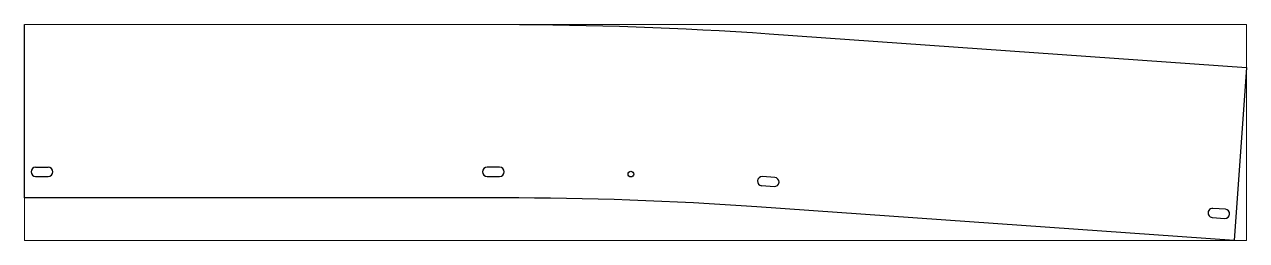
# Paper-space layout 'Layout1' of a CAD drawing. Header units: millimetres. Extents: x 0 to 257, y 75 to 120.
# The model-space entities are those that its viewports show. They can reach past a viewport. Long polylines and large blocks are cut down to what shows.
import ezdxf

# ---------------------------------------------------------------- set-up
doc = ezdxf.new("R2010")
doc.units = ezdxf.units.MM
doc.header["$LTSCALE"] = 10
doc.layers.add('BOLTS', color=6, linetype='Continuous')
doc.layers.add('MEMBERS', color=5, linetype='Continuous')

msp = doc.modelspace()

# ---------------------------------------------------------------- linework, layer by layer
at = {"layer": 'BOLTS', "color": 4, "linetype": 'Continuous'}
for p, q in [((27.3, 35.2), (12.8, 35.2)), ((547.2, 35.3), (532.8, 35.3)), ((12.8, 24.7), (27.3, 24.7)), ((532.8, 24.8), (547.2, 24.8)), ((848.9, 14.1), (863.4, 13.1)), ((864.1, 23.5), (849.7, 24.6)), ((1382.9, -13.2), (1368.4, -12.2)), ((1367.7, -22.6), (1382.2, -23.7))]:
    msp.add_line(p, q, dxfattribs=at)
at = {"layer": 'BOLTS', "color": 2, "linetype": 'Continuous'}
msp.add_circle((698.3, 27.4), 3.25, dxfattribs=at)
at = {"layer": 'BOLTS', "color": 4, "linetype": 'Continuous'}
for centre, start, end in [((12.8, 30), 90, 270), ((27.3, 30), 270, 90), ((532.8, 30), 90, 270), ((547.2, 30), 270, 90), ((849.3, 19.3), 85.952, 265.9514), ((863.7, 18.3), 265.952, 85.9514), ((1368.1, -17.4), 85.9507, 265.952), ((1382.5, -18.4), 265.952, 85.952)]:
    msp.add_arc(centre, 5.25, start, end, dxfattribs=at)
at = {"layer": 'MEMBERS', "color": 3, "linetype": 'Continuous'}
for p, q in [((0, 0), (0, 200)), ((0, 200), (550.9, 200)), ((550.9, 200), (570, 200)), ((570, 200), (589.2, 199.8)), ((589.2, 199.8), (608.4, 199.6)), ((608.4, 199.6), (627.6, 199.3)), ((627.6, 199.3), (646.8, 198.9)), ((646.8, 198.9), (665.9, 198.5)), ((665.9, 198.5), (685.1, 197.9)), ((685.1, 197.9), (704.3, 197.3)), ((704.3, 197.3), (723.5, 196.6)), ((723.5, 196.6), (742.6, 195.8)), ((742.6, 195.8), (761.8, 194.9)), ((761.8, 194.9), (781, 193.9)), ((781, 193.9), (800.1, 192.8)), ((800.1, 192.8), (819.3, 191.7)), ((819.3, 191.7), (838.4, 190.5)), ((838.4, 190.5), (857.6, 189.2)), ((857.6, 189.2), (1407.2, 150.3)), ((1407.2, 150.3), (1393.1, -49.2)), ((550.9, 0), (0, 0)), ((569.1, 0), (550.9, 0)), ((587.4, -0.2), (569.1, 0)), ((605.7, -0.4), (587.4, -0.2)), ((624, -0.6), (605.7, -0.4)), ((642.3, -1), (624, -0.6)), ((660.6, -1.5), (642.3, -1)), ((678.9, -2), (660.6, -1.5)), ((697.2, -2.6), (678.9, -2)), ((715.5, -3.3), (697.2, -2.6)), ((733.8, -4), (715.5, -3.3)), ((752.1, -4.9), (733.8, -4)), ((770.4, -5.8), (752.1, -4.9)), ((788.6, -6.8), (770.4, -5.8)), ((806.9, -7.9), (788.6, -6.8)), ((825.2, -9.1), (806.9, -7.9)), ((843.5, -10.3), (825.2, -9.1)), ((1393.1, -49.2), (843.5, -10.3))]:
    msp.add_line(p, q, dxfattribs=at)

psp = doc.layouts.get("Layout1")

# ---------------------------------------------------------------- viewports
at = {"layer": '0'}
psp.add_viewport(center=(128.5, 97.5), size=(257, 45.5174), view_center_point=(703.62, 75.38), view_height=249.2379, dxfattribs=at)

doc.saveas('drawing.dxf')
